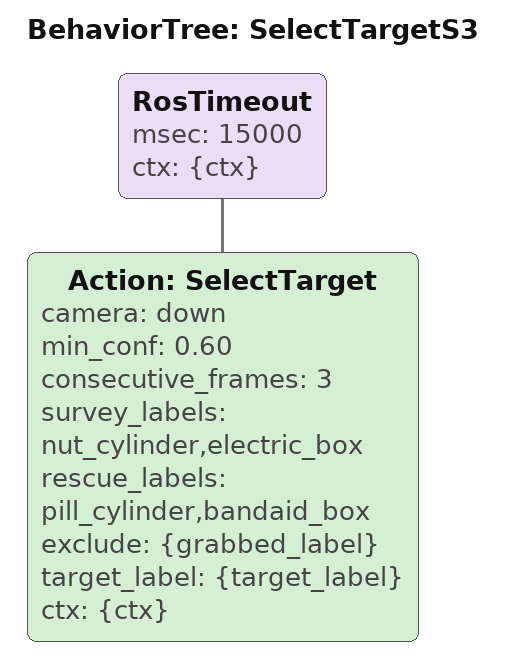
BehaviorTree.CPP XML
<root BTCPP_format="4">
    <BehaviorTree ID="SelectTargetS3">
        <RosTimeout msec="15000" ctx="{ctx}">
            <Action ID="SelectTarget"
                    camera="down"
                    min_conf="0.60"
                    consecutive_frames="3"
                    survey_labels="nut_cylinder,electric_box"
                    rescue_labels="pill_cylinder,bandaid_box"
                    exclude="{grabbed_label}"
                    target_label="{target_label}"
                    ctx="{ctx}"/>
        </RosTimeout>
    </BehaviorTree>
</root>
